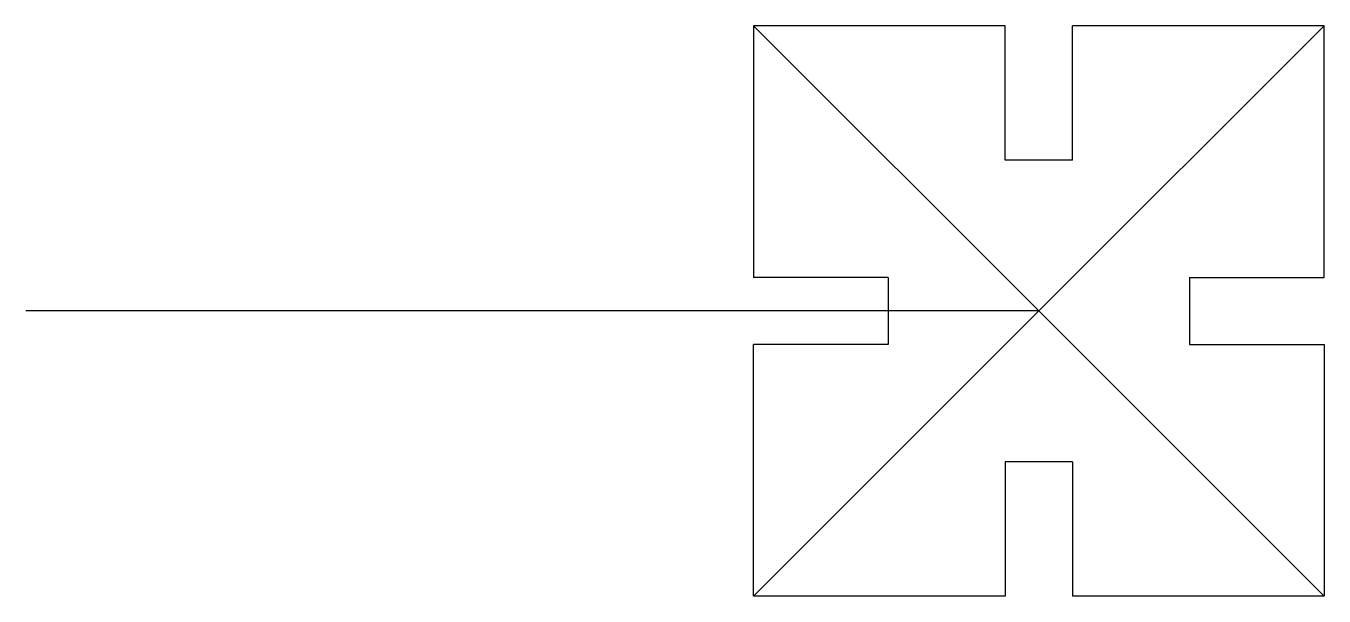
# Model space of a CAD drawing. Header units: millimetres. Extents: x -14 to 103, y -14 to 319754.
# Drawn here: x 6.3 to 102.9, y 319711.3 to 319753.7 of the extents above.
import ezdxf

# ---------------------------------------------------------------- set-up
doc = ezdxf.new("R2010")
doc.units = ezdxf.units.MM
doc.layers.get('0').update_dxf_attribs({"linetype": 'CONTINUOUS'})

msp = doc.modelspace()

# ---------------------------------------------------------------- linework, layer by layer
for p, q in [((60.438, 319753.737), (60.438, 319735.024)), ((60.438, 319753.737), (81.651, 319732.524)), ((79.151, 319753.737), (60.438, 319753.737)), ((79.151, 319743.737), (79.151, 319753.737)), ((81.651, 319732.524), (102.864, 319753.737)), ((102.864, 319753.737), (84.151, 319753.737)), ((84.151, 319743.737), (84.151, 319753.737)), ((102.864, 319735.024), (102.864, 319753.737)), ((84.151, 319743.737), (79.151, 319743.737)), ((70.438, 319735.024), (60.438, 319735.024)), ((70.438, 319735.024), (70.438, 319730.024)), ((92.864, 319735.024), (102.864, 319735.024)), ((92.864, 319735.024), (92.864, 319730.024)), ((81.651, 319732.524), (6.33, 319732.524)), ((60.438, 319711.311), (81.651, 319732.524)), ((81.651, 319732.524), (102.864, 319711.311)), ((60.438, 319711.311), (60.438, 319730.024)), ((70.438, 319730.024), (60.438, 319730.024)), ((92.864, 319730.024), (102.864, 319730.024)), ((102.864, 319730.024), (102.864, 319711.311)), ((84.151, 319721.311), (79.151, 319721.311)), ((79.151, 319721.311), (79.151, 319711.311)), ((84.151, 319721.311), (84.151, 319711.311)), ((79.151, 319711.311), (60.438, 319711.311)), ((102.864, 319711.311), (84.151, 319711.311))]:
    msp.add_line(p, q)

doc.saveas('drawing.dxf')
